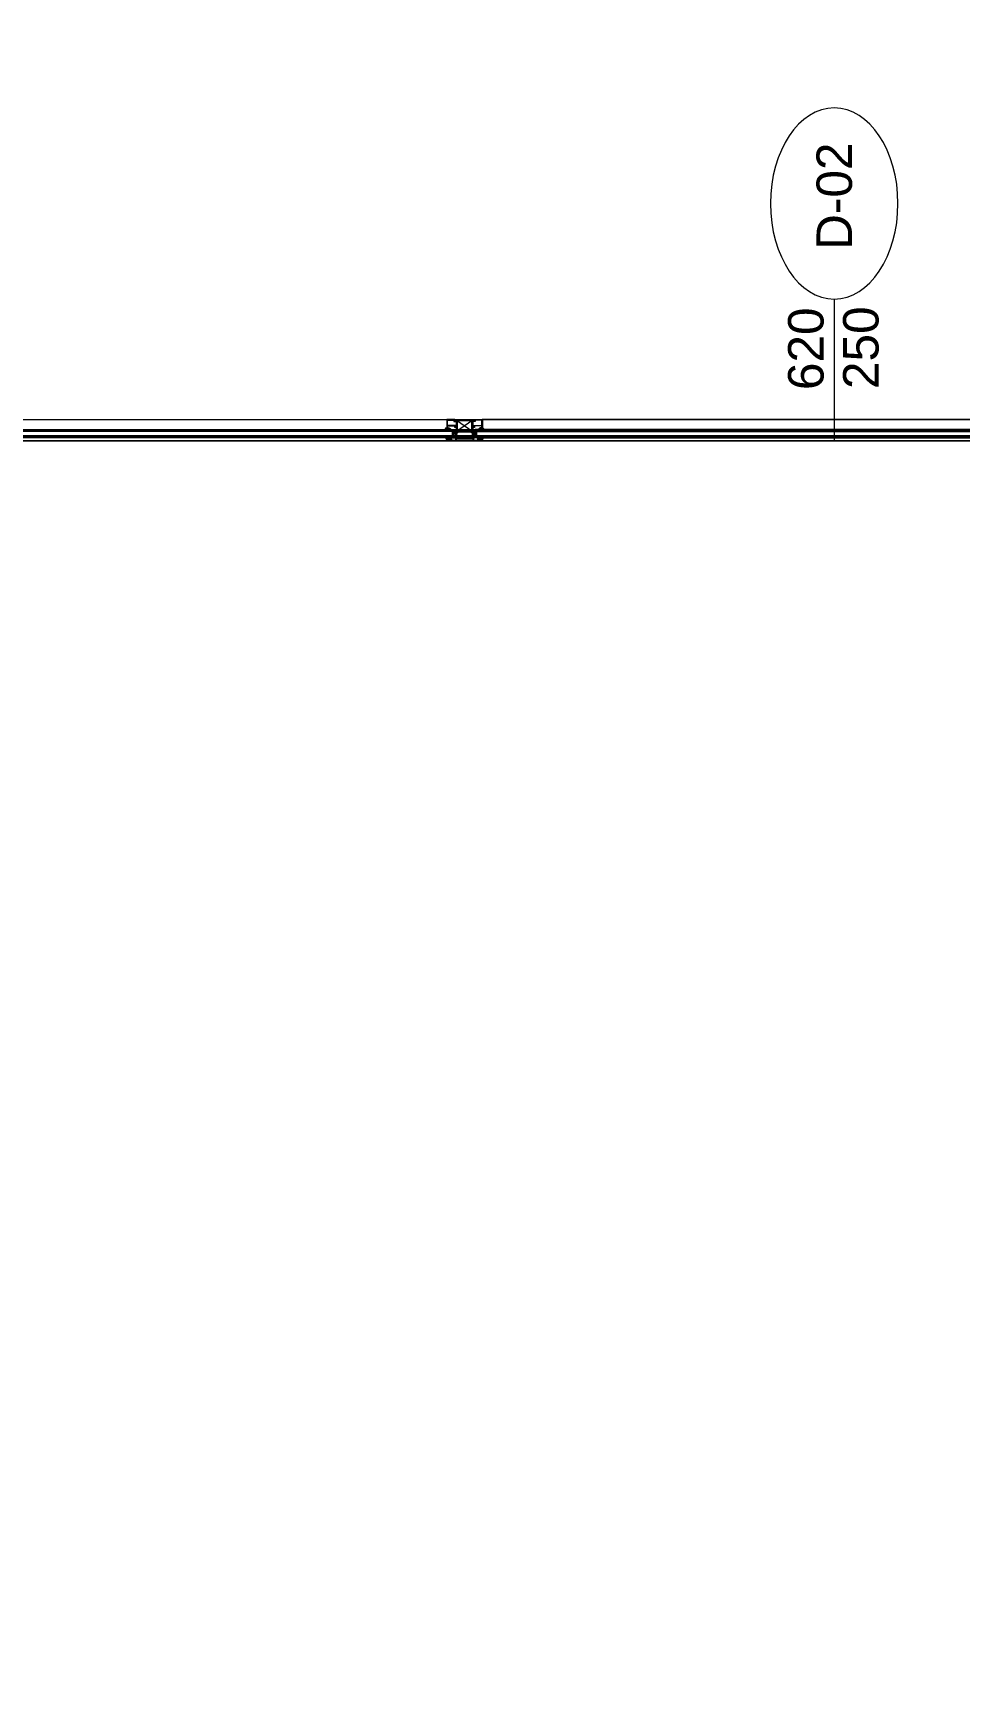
# Model space of a CAD drawing. Extents: x -1299 to 23780, y -3010 to 8106.
# Drawn here: x 19888.2 to 20149.3, y 2013.6 to 2480 of the extents above; entities that cross this region are included whole.
import ezdxf
from ezdxf.enums import TextEntityAlignment as Align
from ezdxf.xclip import XClip

# ---------------------------------------------------------------- set-up
doc = ezdxf.new("R2010")
doc.units = 0
doc.header["$LTSCALE"] = 25
doc.header["$MEASUREMENT"] = 0
doc.header["$XCLIPFRAME"] = 0
doc.layers.get('0').update_dxf_attribs({"color": 9, "lineweight": 9})
for name, color, linetype, lineweight in [('06C', 9, 'Continuous', 9), ('06D', 9, 'Continuous', 9), ('09', 9, 'Continuous', 9), ('10', 9, 'Continuous', 9), ('15', 9, 'Continuous', 9), ('22', 8, 'Continuous', 9), ('35', 9, 'Continuous', 9), ('40', 9, 'Continuous', 9), ('40B', 9, 'Continuous', 9)]:
    doc.layers.add(name, color=color, linetype=linetype, lineweight=lineweight)
doc.styles.add('Arial', font='arial.ttf', dxfattribs={"height": 2.5})
doc.styles.add('DEBI-BLOCK', font='arial.ttf', dxfattribs={"width": 0.8})
pattern_1 = [(45, (-20497.62092, -2376.32653), (-0.06629126074, 0.06629126074), [])]
pattern_2 = [(45, (-20883.0235, -2385.420697), (-0.01767766953, 0.05303300859), [0, -0.05])]

# ---------------------------------------------------------------- blocks, each defined once
blk = doc.blocks.new('p-m-mekanik')
at = {"layer": '40'}
blk.add_lwpolyline([(1289.75, 170.69, 0.000003), (1289.75, 257.22)], format="xyb", dxfattribs=at)
at = {"style": 'DEBI-BLOCK', "width": 0.75, "flags": 8}
for tag, p in [('-', (399.97, 1627.23)), ('-', (251.72, 1361.56)), ('-', (3296.35, 465.16)), ('DEBI', (3296.35, 452.46))]:
    blk.add_attdef(tag, text='', height=13, rotation=90, dxfattribs=at).set_placement(p, align=Align.BOTTOM_RIGHT)
at = {"style": 'DEBI-BLOCK', "width": 0.75, "flags": 9}
for p in [(402.57, 1610.63), (3298.95, 448.56)]:
    blk.add_attdef('ID', text='', height=3.9, rotation=90, dxfattribs=at).set_placement(p, align=Align.MIDDLE)
at = {"style": 'DEBI-BLOCK', "width": 0.75, "flags": 8}
blk.add_attdef('KESITY', text='', height=13, rotation=90, dxfattribs=at).set_placement((3279.01, 503.33), align=Align.TOP_LEFT)
at = {"style": 'DEBI-BLOCK', "width": 0.8, "flags": 8}
blk.add_attdef('X', text='', height=13, rotation=90, dxfattribs=at).set_placement((3279.01, 499.49), align=Align.TOP_CENTER)
at = {"style": 'DEBI-BLOCK', "width": 0.75, "flags": 8}
blk.add_attdef('KESITX', text='', height=13, rotation=90, dxfattribs=at).set_placement((3279.01, 495.54), align=Align.TOP_RIGHT)
blk = doc.blocks.new('0_doorno')
blk.add_lwpolyline([(4.5, 0), (12.5, 0)])
blk.add_ellipse((-0.891, 0), major_axis=(-5.391, 0), ratio=0.666667)
at = {"style": 'Arial'}
blk.add_attdef('YUKSEKLIK', text='', height=2, dxfattribs=at).set_placement((5, 12.3), align=Align.TOP_LEFT)
blk.add_attdef('KAPINO', text='', height=2, dxfattribs=at).set_placement((0, 0), align=Align.MIDDLE)
blk.add_attdef('GENISLIK', text='', height=2, dxfattribs=at).set_placement((5, -3.789), align=Align.BOTTOM_LEFT)
blk = doc.blocks.new('KAPI KODLARI ÇATI KATI')
at = {"layer": '22'}
ref = blk.add_blockref('0_doorno', (20113.92, 2427.5), dxfattribs=dict(at, xscale=-5, yscale=5, zscale=5, rotation=90))
ref.add_attrib('KAPINO', 'D-02', dxfattribs={"layer": '0', "height": 10, "rotation": 90, "style": 'Arial'}).set_placement((20113.92, 2434.01), align=Align.MIDDLE)
ref.add_attrib('GENISLIK', '620', dxfattribs={"layer": '0', "height": 10, "rotation": 90, "style": 'Arial'}).set_placement((20113.92, 2379.33), align=Align.BOTTOM_LEFT)
ref.add_attrib('YUKSEKLIK', '250', dxfattribs={"layer": '0', "height": 10, "rotation": 90, "style": 'Arial'}).set_placement((20116.42, 2379.63), align=Align.TOP_LEFT)
blk = doc.blocks.new('*U159')
at = {"layer": '09'}
h = blk.add_hatch(dxfattribs=at)
h.set_pattern_fill('_USER', color=256, scale=0.2, style=0, pattern_type=0)
h.set_pattern_definition([(0, (192.41667, -0.4), (0, -0.2), [])])
h.paths.add_polyline_path([(0, -0.6), (192.42, -0.6), (192.42, 0), (0, 0)])
h = blk.add_hatch(dxfattribs=at)
h.set_pattern_fill('_USER', color=256, scale=0.2, style=0, pattern_type=0)
h.set_pattern_definition([(0, (192.41667, -2.1), (0, -0.2), [])])
h.paths.add_polyline_path([(0, -2.4), (192.42, -2.4), (192.42, -1.8), (0, -1.8)])
at = {"layer": '15'}
for points in [[(0, -0.6), (192.42, -0.6), (192.42, 0), (0, 0)], [(0, -2.4), (192.42, -2.4), (192.42, -1.8), (0, -1.8)]]:
    blk.add_lwpolyline(points, close=True, dxfattribs=at)
blk = doc.blocks.new('*U262')
at = {"layer": '09'}
h = blk.add_hatch(dxfattribs=at)
h.set_pattern_fill('_USER', color=256, scale=0.2, style=0, pattern_type=0)
h.set_pattern_definition([(0, (199.80667, -0.4), (0, -0.2), [])])
h.paths.add_polyline_path([(0, -0.6), (199.81, -0.6), (199.81, 0), (0, 0)])
h = blk.add_hatch(dxfattribs=at)
h.set_pattern_fill('_USER', color=256, scale=0.2, style=0, pattern_type=0)
h.set_pattern_definition([(0, (199.80667, -2.1), (0, -0.2), [])])
h.paths.add_polyline_path([(0, -2.4), (199.81, -2.4), (199.81, -1.8), (0, -1.8)])
at = {"layer": '15'}
for points in [[(0, -0.6), (199.81, -0.6), (199.81, 0), (0, 0)], [(0, -2.4), (199.81, -2.4), (199.81, -1.8), (0, -1.8)]]:
    blk.add_lwpolyline(points, close=True, dxfattribs=at)
blk = doc.blocks.new('*X151')
for p, q in [((1, 6.3), (1.3, 6.6)), ((3.8, 3.3), (1.2, 5.9)), ((1.6, 5.1), (2.3, 5.9)), ((2.2, 4), (3.3, 5)), ((2.9, 2.9), (4.9, 4.9)), ((3.7, 1.9), (3.8, 2)), ((5.3, 3.5), (3.9, 4.9)), ((4.8, 5.8), (4.1, 6.6)), ((4.2, 5.9), (4.8, 6.6)), ((5.3, 3.5), (6.7, 4.9)), ((5.7, 5.7), (6.5, 6.5)), ((8.4, 2.2), (5.7, 4.9)), ((6.8, 5.6), (5.9, 6.5)), ((7.8, 1), (6.5, 2.3)), ((6.7, 1.4), (10.4, 5.1)), ((6.8, 3.3), (8.4, 4.9)), ((7.2, 0.1), (7.8, 0.7)), ((7.3, 5.5), (8.2, 6.4)), ((9.5, 2.9), (7.5, 4.9)), ((8.8, 5.3), (7.7, 6.4)), ((8.8, 5.3), (9.6, 6)), ((11.4, 2.8), (9.1, 5.1)), ((10.1, 3), (12, 4.9)), ((14.1, 1.8), (11, 4.9)), ((11.8, 5.9), (11.1, 6.6)), ((11.3, 6), (11.9, 6.6)), ((11.5, 2.7), (13.7, 4.9)), ((12.4, 1.8), (13.8, 3.2)), ((13.6, 0.6), (12.6, 1.6)), ((12.8, 5.8), (13.6, 6.5)), ((14.2, 3.5), (12.8, 4.9)), ((12.8, 0.5), (14, 1.6)), ((13.8, 5.7), (12.9, 6.6)), ((14.1, 3.5), (16.5, 5.9)), ((14.4, 5.6), (15.3, 6.5)), ((15.8, 3.6), (14.5, 4.9)), ((16.7, 4.5), (14.7, 6.5)), ((16.1, 3.7), (16.6, 4.2))]:
    blk.add_line(p, q)
blk = doc.blocks.new('*X150')
for p, q in [((0.6, 14.7), (1.1, 15.2)), ((4.5, 11.4), (0.8, 15.2)), ((1.3, 0.4), (0.9, 0.9)), ((1, 13.3), (2.1, 14.5)), ((3.3, 10.8), (1, 13.1)), ((1, 1), (3.1, 3.1)), ((1.1, 8.1), (1.6, 8.6)), ((1.3, 11.9), (3.2, 13.8)), ((2, 1.5), (1.5, 2.1)), ((1.6, 10.4), (4.2, 13)), ((4.5, 7.9), (1.6, 10.8)), ((1.9, 8.9), (3.3, 10.4)), ((1.9, 7.2), (3.6, 8.9)), ((4.5, 6.1), (1.9, 8.7)), ((2.7, 2.6), (2, 3.3)), ((4, 4.8), (2.5, 6.4)), ((2.5, 4.3), (4.6, 6.3)), ((2.6, 6.1), (4.4, 8)), ((3.4, 3.6), (2.6, 4.5)), ((4.3, 11.4), (5.2, 12.2))]:
    blk.add_line(p, q)
blk = doc.blocks.new('p-dog-teras')
at = {"layer": '06D'}
h = blk.add_hatch(dxfattribs=at)
h.set_pattern_fill('DOTS', color=256, scale=0.8, angle=45, style=0)
h.set_pattern_definition(pattern_2)
h.paths.add_polyline_path([(204.44, -3.57), (204.44, -4.15), (204.54, -4.32), (204.04, -4.32), (204.14, -4.15), (204.14, -3.57), (204.14, -2.99), (204.04, -2.83), (204.54, -2.83), (204.44, -2.99)])
h = blk.add_hatch(dxfattribs=at)
h.set_pattern_fill('DOTS', color=256, scale=0.8, angle=45, style=0)
h.set_pattern_definition(pattern_2)
h.paths.add_polyline_path([(209.2, -4.16), (209.3, -4.33), (208.8, -4.33), (208.9, -4.16), (208.9, -3.58), (208.9, -3), (208.8, -2.83), (209.3, -2.83), (209.2, -3), (209.2, -3.58)])
h = blk.add_hatch(dxfattribs=at)
h.set_pattern_fill('DOTS', color=256, scale=0.8, angle=45, style=0)
h.set_pattern_definition(pattern_2)
h.paths.add_polyline_path([(208.9, -3.57), (208.9, -4.15), (208.8, -4.32), (209.3, -4.32), (209.2, -4.15), (209.2, -3.57), (209.2, -2.99), (209.29, -2.83), (208.8, -2.83), (208.9, -2.99)])
at = {"layer": '09'}
h = blk.add_hatch(dxfattribs=at)
h.set_pattern_fill('ANSI31', color=256, scale=0.75, style=0)
h.set_pattern_definition(pattern_1)
h.paths.add_polyline_path([(201.68, -5.33), (201.68, -4.94), (201.69, -4.94), (201.7, -4.93), (201.7, -4.78), (201.92, -4.78, -0.414214), (201.98, -4.84), (201.98, -4.9), (201.83, -4.9), (201.83, -5.15), (202.83, -5.15), (202.83, -4.9), (202.68, -4.9), (202.68, -4.84, -0.414214), (202.74, -4.78), (202.98, -4.78), (202.98, -5.13), (204.18, -5.13), (204.18, -4.53), (203.88, -4.53), (203.88, -4.18), (203.91, -4.13), (203.79, -4.01, -0.198912), (203.79, -4), (203.79, -3.95, -0.414214), (203.81, -3.93), (203.94, -3.93, -0.198912), (203.95, -3.93), (204.03, -4.01), (204.07, -4.01, -0.198912), (204.08, -4.01), (204.13, -4.06), (204.13, -4.08), (204.03, -4.18), (204.03, -4.28), (204.02, -4.28, 1), (204.02, -4.33), (204.61, -4.33), (204.47, -4.08), (204.47, -4.06), (204.49, -4.02, -0.267949), (204.51, -4.01), (204.56, -4.01), (204.57, -4.01), (204.89, -4.33), (206.65, -4.33), (208.49, -4.33), (208.8, -4.01), (208.82, -4.01), (208.87, -4.01, -0.267949), (208.88, -4.02), (208.9, -4.05), (208.9, -4.08), (208.76, -4.33), (209.35, -4.33, 1), (209.35, -4.28), (209.35, -4.28), (209.35, -4.18), (209.25, -4.08), (209.25, -4.06), (209.29, -4.01, -0.198912), (209.31, -4.01), (209.35, -4.01), (209.42, -3.93, -0.198912), (209.44, -3.93), (209.57, -3.93, -0.414214), (209.59, -3.95), (209.59, -4, -0.198912), (209.58, -4.01), (209.47, -4.13), (209.5, -4.18), (209.5, -4.53), (209.18, -4.53), (209.18, -5.13), (209.47, -5.13), (209.47, -5.33), (207.05, -5.33), (206.65, -5.33)], flags=17)
h.paths.add_polyline_path([(201.68, -5.33), (201.68, -4.78), (201.92, -4.78, -0.414214), (201.98, -4.84), (201.98, -4.9), (201.83, -4.9), (201.83, -5.15), (202.83, -5.15), (202.83, -4.9), (202.68, -4.9), (202.68, -4.84, -0.414214), (202.74, -4.78), (202.98, -4.78), (202.98, -5.13), (204.18, -5.13), (204.18, -4.53), (203.88, -4.53), (203.88, -4.18), (203.91, -4.13), (203.79, -4.01, -0.198912), (203.79, -4), (203.79, -3.95, -0.414214), (203.81, -3.93), (203.94, -3.93, -0.198912), (203.95, -3.93), (204.03, -4.01), (204.07, -4.01, -0.198912), (204.08, -4.01), (204.13, -4.06), (204.13, -4.08), (204.03, -4.18), (204.03, -4.28), (204.02, -4.28, 1), (204.02, -4.33), (204.61, -4.33), (204.47, -4.08), (204.47, -4.06), (204.49, -4.02, -0.267949), (204.51, -4.01), (204.56, -4.01), (204.57, -4.01), (204.89, -4.33), (206.65, -4.33), (208.49, -4.33), (208.8, -4.01), (208.82, -4.01), (208.87, -4.01, -0.267949), (208.88, -4.02), (208.91, -4.06), (208.91, -4.08), (208.76, -4.33), (209.35, -4.33, 1), (209.35, -4.28), (209.35, -4.28), (209.35, -4.18), (209.25, -4.08), (209.25, -4.06), (209.29, -4.01, -0.198912), (209.31, -4.01), (209.35, -4.01), (209.42, -3.93, -0.198912), (209.44, -3.93), (209.57, -3.93, -0.414214), (209.59, -3.95), (209.59, -4, -0.198912), (209.58, -4.01), (209.47, -4.13), (209.5, -4.18), (209.5, -4.53), (209.18, -4.53), (209.18, -5.13), (209.47, -5.13), (209.47, -5.33), (207.05, -5.33), (206.65, -5.33)], flags=17)
h = blk.add_hatch(dxfattribs=at)
h.set_pattern_fill('ANSI31', color=256, scale=0.75, style=0)
h.set_pattern_definition(pattern_1)
h.paths.add_polyline_path([(211.66, -5.33), (211.66, -4.94), (211.64, -4.94), (211.63, -4.93), (211.63, -4.78), (211.42, -4.78, 0.414214), (211.36, -4.84), (211.36, -4.9), (211.51, -4.9), (211.51, -5.15), (210.51, -5.15), (210.51, -4.9), (210.66, -4.9), (210.66, -4.84, 0.414214), (210.6, -4.78), (210.36, -4.78), (210.36, -5.13), (209.16, -5.13), (209.16, -4.53), (209.46, -4.53), (209.46, -4.18), (209.43, -4.13), (209.54, -4.01, 0.198912), (209.55, -4), (209.55, -3.95, 0.414214), (209.53, -3.93), (209.39, -3.93, 0.198912), (209.38, -3.93), (209.31, -4.01), (209.26, -4.01, 0.198912), (209.25, -4.01), (209.21, -4.06), (209.21, -4.08), (209.31, -4.18), (209.31, -4.28), (209.31, -4.28, -1), (209.31, -4.33), (208.72, -4.33), (208.87, -4.08), (208.87, -4.06), (208.84, -4.02, 0.267949), (208.83, -4.01), (208.77, -4.01), (208.76, -4.01), (208.45, -4.33), (206.68, -4.33), (204.85, -4.33), (204.53, -4.01), (204.52, -4.01), (204.47, -4.01, 0.267949), (204.45, -4.02), (204.43, -4.05), (204.43, -4.08), (204.57, -4.33), (203.98, -4.33, -1), (203.98, -4.28), (203.99, -4.28), (203.99, -4.18), (204.09, -4.08), (204.09, -4.06), (204.04, -4.01, 0.198912), (204.03, -4.01), (203.99, -4.01), (203.91, -3.93, 0.198912), (203.9, -3.93), (203.77, -3.93, 0.414214), (203.75, -3.95), (203.75, -4, 0.198912), (203.75, -4.01), (203.87, -4.13), (203.84, -4.18), (203.84, -4.53), (204.15, -4.53), (204.15, -5.13), (203.87, -5.13), (203.87, -5.33), (206.29, -5.33), (206.68, -5.33)], flags=17)
h.paths.add_polyline_path([(211.66, -5.33), (211.66, -4.78), (211.42, -4.78, 0.414214), (211.36, -4.84), (211.36, -4.9), (211.51, -4.9), (211.51, -5.15), (210.51, -5.15), (210.51, -4.9), (210.66, -4.9), (210.66, -4.84, 0.414214), (210.6, -4.78), (210.36, -4.78), (210.36, -5.13), (209.16, -5.13), (209.16, -4.53), (209.46, -4.53), (209.46, -4.18), (209.43, -4.13), (209.54, -4.01, 0.198912), (209.55, -4), (209.55, -3.95, 0.414214), (209.53, -3.93), (209.39, -3.93, 0.198912), (209.38, -3.93), (209.31, -4.01), (209.26, -4.01, 0.198912), (209.25, -4.01), (209.21, -4.06), (209.21, -4.08), (209.31, -4.18), (209.31, -4.28), (209.31, -4.28, -1), (209.31, -4.33), (208.72, -4.33), (208.87, -4.08), (208.87, -4.06), (208.84, -4.02, 0.267949), (208.83, -4.01), (208.77, -4.01), (208.76, -4.01), (208.45, -4.33), (206.68, -4.33), (204.85, -4.33), (204.53, -4.01), (204.52, -4.01), (204.47, -4.01, 0.267949), (204.45, -4.02), (204.43, -4.06), (204.43, -4.08), (204.57, -4.33), (203.98, -4.33, -1), (203.98, -4.28), (203.99, -4.28), (203.99, -4.18), (204.09, -4.08), (204.09, -4.06), (204.04, -4.01, 0.198912), (204.03, -4.01), (203.99, -4.01), (203.91, -3.93, 0.198912), (203.9, -3.93), (203.77, -3.93, 0.414214), (203.75, -3.95), (203.75, -4, 0.198912), (203.75, -4.01), (203.87, -4.13), (203.84, -4.18), (203.84, -4.53), (204.15, -4.53), (204.15, -5.13), (203.87, -5.13), (203.87, -5.33), (206.29, -5.33), (206.68, -5.33)], flags=17)
h = blk.add_hatch(dxfattribs=at)
h.set_pattern_fill('ANSI31', color=256, scale=0.75, style=0)
h.set_pattern_definition(pattern_1)
h.paths.add_polyline_path([(211.66, -5.33), (211.66, -4.94), (211.64, -4.94), (211.63, -4.93), (211.63, -4.78), (211.42, -4.78, 0.414214), (211.36, -4.84), (211.36, -4.9), (211.51, -4.9), (211.51, -5.15), (210.51, -5.15), (210.51, -4.9), (210.66, -4.9), (210.66, -4.84, 0.414214), (210.6, -4.78), (210.36, -4.78), (210.36, -5.13), (209.16, -5.13), (209.16, -4.53), (209.46, -4.53), (209.46, -4.18), (209.43, -4.13), (209.54, -4.01, 0.198912), (209.55, -4), (209.55, -3.95, 0.414214), (209.53, -3.93), (209.39, -3.93, 0.198912), (209.38, -3.93), (209.31, -4.01), (209.26, -4.01, 0.198912), (209.25, -4.01), (209.21, -4.06), (209.21, -4.08), (209.31, -4.18), (209.31, -4.28), (209.31, -4.28, -1), (209.31, -4.33), (208.72, -4.33), (208.87, -4.08), (208.87, -4.06), (208.84, -4.02, 0.267949), (208.83, -4.01), (208.77, -4.01), (208.76, -4.01), (208.45, -4.33), (206.68, -4.33), (204.85, -4.33), (204.53, -4.01), (204.52, -4.01), (204.47, -4.01, 0.267949), (204.45, -4.02), (204.43, -4.05), (204.43, -4.08), (204.57, -4.33), (203.98, -4.33, -1), (203.98, -4.28), (203.99, -4.28), (203.99, -4.18), (204.09, -4.08), (204.09, -4.06), (204.04, -4.01, 0.198912), (204.03, -4.01), (203.99, -4.01), (203.91, -3.93, 0.198912), (203.9, -3.93), (203.77, -3.93, 0.414214), (203.75, -3.95), (203.75, -4, 0.198912), (203.75, -4.01), (203.87, -4.13), (203.84, -4.18), (203.84, -4.53), (204.15, -4.53), (204.15, -5.13), (203.87, -5.13), (203.87, -5.33), (206.29, -5.33), (206.68, -5.33)], flags=17)
h.paths.add_polyline_path([(211.66, -5.33), (211.66, -4.78), (211.42, -4.78, 0.414214), (211.36, -4.84), (211.36, -4.9), (211.51, -4.9), (211.51, -5.15), (210.51, -5.15), (210.51, -4.9), (210.66, -4.9), (210.66, -4.84, 0.414214), (210.6, -4.78), (210.36, -4.78), (210.36, -5.13), (209.16, -5.13), (209.16, -4.53), (209.46, -4.53), (209.46, -4.18), (209.43, -4.13), (209.54, -4.01, 0.198912), (209.55, -4), (209.55, -3.95, 0.414214), (209.53, -3.93), (209.39, -3.93, 0.198912), (209.38, -3.93), (209.31, -4.01), (209.26, -4.01, 0.198912), (209.25, -4.01), (209.21, -4.06), (209.21, -4.08), (209.31, -4.18), (209.31, -4.28), (209.31, -4.28, -1), (209.31, -4.33), (208.72, -4.33), (208.87, -4.08), (208.87, -4.06), (208.84, -4.02, 0.267949), (208.83, -4.01), (208.77, -4.01), (208.76, -4.01), (208.45, -4.33), (206.68, -4.33), (204.85, -4.33), (204.53, -4.01), (204.52, -4.01), (204.47, -4.01, 0.267949), (204.45, -4.02), (204.43, -4.06), (204.43, -4.08), (204.57, -4.33), (203.98, -4.33, -1), (203.98, -4.28), (203.99, -4.28), (203.99, -4.18), (204.09, -4.08), (204.09, -4.06), (204.04, -4.01, 0.198912), (204.03, -4.01), (203.99, -4.01), (203.91, -3.93, 0.198912), (203.9, -3.93), (203.77, -3.93, 0.414214), (203.75, -3.95), (203.75, -4, 0.198912), (203.75, -4.01), (203.87, -4.13), (203.84, -4.18), (203.84, -4.53), (204.15, -4.53), (204.15, -5.13), (203.87, -5.13), (203.87, -5.33), (206.29, -5.33), (206.68, -5.33)], flags=17)
at = {"layer": '06C'}
for points in [[(19.8, 0.67), (201.62, 0.67)], [(409.18, 0.67), (211.65, 0.67)], [(201.62, -5.33), (19.81, -5.33)], [(211.65, -5.33), (409.17, -5.33)]]:
    blk.add_lwpolyline(points, dxfattribs=at)
at = {"layer": '06D'}
for p, q in [((201.65, -4.92), (201.39, -4.49)), ((201.64, -4.64), (201.47, -4.49)), ((202.2, -4.64), (201.64, -4.64)), ((201.7, -4.53), (201.73, -4.54)), ((201.73, -4.54), (201.77, -4.55)), ((201.77, -4.55), (202.17, -4.59)), ((202.17, -4.59), (202.2, -4.61)), ((202.2, -4.61), (202.21, -4.63)), ((202.21, -4.63), (202.2, -4.64)), ((202.28, -4.54), (202.25, -4.52)), ((202.3, -4.55), (202.28, -4.54)), ((202.31, -4.58), (202.3, -4.55)), ((202.32, -4.6), (202.31, -4.58)), ((202.34, -4.62), (202.32, -4.6)), ((202.35, -4.63), (202.34, -4.62)), ((202.37, -4.64), (202.35, -4.63)), ((202.83, -4.64), (202.37, -4.64)), ((202.42, -4.53), (202.46, -4.54)), ((202.46, -4.54), (202.84, -4.58)), ((202.85, -4.64), (202.83, -4.64)), ((202.84, -4.58), (202.86, -4.6)), ((202.86, -4.62), (202.85, -4.64)), ((202.86, -4.6), (202.86, -4.62)), ((204.04, -2.82), (204.14, -2.99)), ((204.04, -2.82), (204.54, -2.82)), ((204.04, -4.32), (204.14, -4.15)), ((204.04, -4.32), (204.54, -4.32)), ((204.14, -2.99), (204.14, -3.57)), ((204.14, -4.15), (204.14, -3.57)), ((204.54, -2.82), (204.44, -2.99)), ((204.44, -3.57), (204.44, -2.99)), ((204.44, -3.57), (204.44, -4.15)), ((204.54, -4.32), (204.44, -4.15)), ((208.8, -2.82), (208.9, -2.99)), ((209.3, -2.82), (208.8, -2.82)), ((208.8, -2.83), (209.3, -2.83)), ((208.8, -2.83), (208.9, -3)), ((208.8, -4.32), (208.9, -4.15)), ((208.8, -4.33), (208.9, -4.16)), ((209.3, -4.32), (208.8, -4.32)), ((208.8, -4.33), (209.3, -4.33)), ((208.9, -3.57), (208.9, -2.99)), ((208.9, -3), (208.9, -3.58)), ((208.9, -3.57), (208.9, -4.15)), ((208.9, -4.16), (208.9, -3.58)), ((209.3, -2.82), (209.2, -2.99)), ((209.3, -2.83), (209.2, -3)), ((209.2, -2.99), (209.2, -3.57)), ((209.2, -3.58), (209.2, -3)), ((209.2, -4.15), (209.2, -3.57)), ((209.2, -3.58), (209.2, -4.16)), ((209.3, -4.32), (209.2, -4.15)), ((209.3, -4.33), (209.2, -4.16)), ((210.5, -4.58), (210.48, -4.6)), ((210.48, -4.6), (210.48, -4.62)), ((210.48, -4.62), (210.49, -4.64)), ((210.49, -4.64), (210.51, -4.64)), ((210.88, -4.54), (210.5, -4.58)), ((210.51, -4.64), (210.97, -4.64)), ((210.92, -4.53), (210.88, -4.54)), ((210.97, -4.64), (210.99, -4.63)), ((210.99, -4.63), (211, -4.62)), ((211, -4.62), (211.02, -4.6)), ((211.02, -4.6), (211.03, -4.58)), ((211.03, -4.58), (211.04, -4.55)), ((211.04, -4.55), (211.06, -4.54)), ((211.06, -4.54), (211.09, -4.52)), ((211.14, -4.61), (211.13, -4.63)), ((211.13, -4.63), (211.14, -4.64)), ((211.17, -4.59), (211.14, -4.61)), ((211.14, -4.64), (211.7, -4.64)), ((211.57, -4.55), (211.17, -4.59)), ((211.61, -4.54), (211.57, -4.55)), ((211.64, -4.53), (211.61, -4.54)), ((211.68, -4.92), (211.95, -4.49)), ((211.7, -4.64), (211.87, -4.49)), ((201.67, -4.94), (201.65, -4.92)), ((201.69, -4.94), (201.67, -4.94)), ((201.7, -4.93), (201.69, -4.94)), ((202, -4.78), (201.7, -4.78)), ((201.7, -4.78), (201.7, -4.93)), ((202, -4.9), (201.95, -4.9)), ((201.95, -4.9), (202.02, -5.13)), ((202, -4.9), (202, -4.78)), ((202.02, -5.13), (202.04, -5.14)), ((202.04, -5.14), (202.06, -5.13)), ((202.06, -5.13), (202.08, -5.12)), ((202.6, -5.14), (202.58, -5.12)), ((202.61, -5.14), (202.6, -5.14)), ((202.63, -5.13), (202.61, -5.14)), ((202.73, -4.9), (202.63, -5.13)), ((202.68, -4.9), (202.68, -4.78)), ((202.68, -4.78), (202.83, -4.78)), ((202.68, -4.9), (202.73, -4.9)), ((210.66, -4.78), (210.51, -4.78)), ((210.66, -4.9), (210.61, -4.9)), ((210.61, -4.9), (210.71, -5.13)), ((210.66, -4.9), (210.66, -4.78)), ((210.71, -5.13), (210.73, -5.14)), ((210.73, -5.14), (210.74, -5.14)), ((210.74, -5.14), (210.76, -5.12)), ((211.28, -5.13), (211.26, -5.12)), ((211.3, -5.14), (211.28, -5.13)), ((211.32, -5.13), (211.3, -5.14)), ((211.38, -4.9), (211.32, -5.13)), ((211.33, -4.9), (211.33, -4.78)), ((211.33, -4.78), (211.63, -4.78)), ((211.33, -4.9), (211.38, -4.9)), ((211.63, -4.78), (211.63, -4.93)), ((211.63, -4.93), (211.64, -4.94)), ((211.64, -4.94), (211.66, -4.94)), ((211.66, -4.94), (211.68, -4.92))]:
    blk.add_line(p, q, dxfattribs=at)
for points in [[(202.01, -1.66), (202.11, -1.64), (202.27, -1.68), (202.43, -1.76), (202.76, -1.98), (202.8, -2.02), (202.78, -2.04), (202.76, -2.04), (202.35, -1.85), (202.25, -1.84), (202.13, -1.87), (202.08, -1.92), (202.03, -1.95), (201.99, -2), (201.95, -2.03), (201.9, -2.05), (201.88, -2.03), (201.9, -2), (201.93, -1.97), (201.94, -1.94), (201.93, -1.92), (201.82, -1.94), (201.68, -1.96), (201.54, -2), (201.38, -2.03), (201.33, -2.05), (201.3, -2.05), (201.28, -2.03), (201.28, -2), (201.3, -1.96), (201.6, -1.56), (201.66, -1.56), (201.66, -1.78), (201.88, -1.78), (201.98, -1.69), (201.99, -1.68)], [(211.33, -1.66), (211.23, -1.64), (211.07, -1.68), (210.91, -1.76), (210.58, -1.98), (210.54, -2.02), (210.56, -2.04), (210.58, -2.04), (210.99, -1.85), (211.09, -1.84), (211.21, -1.87), (211.26, -1.92), (211.31, -1.95), (211.35, -2), (211.39, -2.03), (211.44, -2.05), (211.46, -2.03), (211.44, -2), (211.41, -1.97), (211.4, -1.94), (211.41, -1.92), (211.52, -1.94), (211.66, -1.96), (211.8, -2), (211.96, -2.03), (212.01, -2.05), (212.04, -2.05), (212.06, -2.03), (212.06, -2), (212.04, -1.96), (211.74, -1.56), (211.68, -1.56), (211.68, -1.78), (211.46, -1.78), (211.36, -1.69), (211.35, -1.68)]]:
    blk.add_lwpolyline(points, close=True, dxfattribs=at)
for centre, radius, start, end in [((202.83, -4.63), 0.15, 270, 90), ((210.51, -4.63), 0.15, 90, 270), ((202.33, -5.08), 0.253, 351.4886, 188.5114), ((211.01, -5.08), 0.253, 351.4886, 188.5114)]:
    blk.add_arc(centre, radius, start, end, dxfattribs=at)
at = {"layer": '09'}
for points in [[(208.97, -1.72), (208.77, -1.78)], [(208.77, -2.26), (208.97, -2.32)]]:
    blk.add_lwpolyline(points, dxfattribs=at)
at = {"layer": '10', "linetype": 'ByBlock'}
for p, q in [((204.57, 0.47), (204.57, -2.32)), ((208.77, 0.47), (208.77, -2.32))]:
    blk.add_line(p, q, dxfattribs=at)
at = {"layer": '10'}
for p, q in [((208.67, 0.35), (204.67, 0.35)), ((204.67, 0.35), (208.67, -2.53)), ((208.67, 0.35), (204.67, -2.53)), ((204.67, -2.53), (204.67, 0.35)), ((208.67, -2.53), (208.67, 0.35)), ((208.67, -2.53), (208.67, 0.35)), ((203.74, -4.47), (203.24, -2.07)), ((203.74, -2.07), (203.24, -4.47)), ((203.24, -4.47), (203.24, -2.07)), ((203.24, -2.07), (203.74, -2.07)), ((203.24, -4.47), (203.74, -4.47)), ((203.74, -4.47), (203.74, -2.07)), ((204.17, -2.02), (204.86, -2.02)), ((204.37, -1.57), (204.37, -2.47)), ((204.37, -1.77), (204.57, -1.77)), ((204.37, -2.27), (204.57, -2.27)), ((204.67, -2.53), (208.67, -2.53)), ((209.17, -2.02), (208.48, -2.02)), ((208.97, -1.77), (208.77, -1.77)), ((208.97, -2.27), (208.77, -2.27)), ((208.97, -1.57), (208.97, -2.47)), ((209.6, -4.47), (210.1, -2.07)), ((209.6, -2.07), (210.1, -4.47)), ((209.6, -4.47), (209.6, -2.07)), ((210.1, -2.07), (209.6, -2.07)), ((210.1, -4.47), (209.6, -4.47)), ((210.1, -4.47), (210.1, -2.07))]:
    blk.add_line(p, q, dxfattribs=at)
for points in [[(204.37, -1.01, 0.414214), (204.32, -0.96), (201.82, -0.96), (201.82, 0.53), (203.67, 0.53), (203.67, 0.11), (204.29, 0.11, 0.414214), (204.34, 0.16), (204.34, 0.21), (204.14, 0.35), (204.09, 0.26), (203.82, 0.26), (203.82, 0.52), (203.87, 0.52), (203.87, 0.67), (201.67, 0.67), (201.67, -1.78), (201.82, -1.78), (201.82, -1.12), (204.09, -1.12), (204.09, -1.22), (204.37, -1.04)], [(208.97, -1.01, -0.414214), (209.02, -0.96), (211.52, -0.96), (211.52, 0.53), (209.67, 0.53), (209.67, 0.11), (209.05, 0.11, -0.414214), (209, 0.16), (209, 0.21), (209.2, 0.35), (209.25, 0.26), (209.52, 0.26), (209.52, 0.52), (209.47, 0.52), (209.47, 0.67), (211.67, 0.67), (211.67, -1.78), (211.52, -1.78), (211.52, -1.12), (209.25, -1.12), (209.25, -1.22), (208.97, -1.04)], [(211.43, -4.78), (211.67, -4.78), (211.67, -5.33), (209.67, -5.33), (207.03, -5.33), (206.63, -5.33), (201.66, -5.33), (201.66, -4.78), (201.9, -4.78, -0.414214), (201.96, -4.84), (201.96, -4.9), (201.81, -4.9), (201.81, -5.15), (202.81, -5.15), (202.81, -4.9), (202.66, -4.9), (202.66, -4.84, -0.414214), (202.72, -4.78), (202.96, -4.78), (202.96, -5.13), (204.16, -5.13), (204.16, -4.53), (203.86, -4.53), (203.86, -4.18), (203.89, -4.13), (203.77, -4.01, -0.198912), (203.77, -4), (203.77, -3.95, -0.414214), (203.79, -3.93), (203.92, -3.93, -0.198912), (203.93, -3.93), (204.01, -4.01), (204.05, -4.01, -0.198912), (204.06, -4.01), (204.11, -4.06), (204.11, -4.08), (204.01, -4.18), (204.01, -4.28), (204, -4.28, 1), (204, -4.33), (204.59, -4.33), (204.45, -4.08), (204.45, -4.06), (204.47, -4.02, -0.267949), (204.49, -4.01), (204.54, -4.01), (204.55, -4.01), (204.87, -4.33), (206.63, -4.33), (208.47, -4.33), (208.78, -4.01), (208.79, -4.01), (208.85, -4.01, -0.267949), (208.86, -4.02), (208.89, -4.06), (208.89, -4.08), (208.74, -4.33), (209.33, -4.33, 1), (209.33, -4.28), (209.33, -4.28), (209.33, -4.18), (209.23, -4.08), (209.23, -4.06), (209.27, -4.01, -0.198912), (209.28, -4.01), (209.33, -4.01), (209.4, -3.93, -0.198912), (209.41, -3.93), (209.55, -3.93, -0.414214), (209.57, -3.95), (209.57, -4, -0.198912), (209.56, -4.01), (209.45, -4.13), (209.48, -4.18), (209.48, -4.53), (209.16, -4.53), (209.16, -5.13), (209.67, -5.13), (210.37, -5.13), (210.37, -4.78), (210.61, -4.78, -0.414214), (210.67, -4.84), (210.67, -4.9), (210.52, -4.9), (210.52, -5.15), (211.52, -5.15), (211.52, -4.9), (211.37, -4.9), (211.37, -4.84)]]:
    blk.add_lwpolyline(points, format="xyb", close=True, dxfattribs=at)
blk.add_lwpolyline([(208.97, -2.32), (208.97, -2.63), (209.47, -2.63), (209.47, -2.97), (209.44, -3.03), (209.55, -3.14, -0.198912), (209.56, -3.15), (209.56, -3.21, -0.414214), (209.54, -3.23), (209.4, -3.23, -0.198912), (209.39, -3.22), (209.32, -3.15), (209.27, -3.15, -0.198912), (209.26, -3.14), (209.22, -3.1), (209.22, -3.08), (209.32, -2.98), (209.32, -2.88), (209.32, -2.88, 1), (209.32, -2.83), (208.74, -2.83), (208.89, -3.08), (208.89, -3.1), (208.86, -3.14, -0.267949), (208.85, -3.15), (208.79, -3.15), (208.78, -3.14), (208.47, -2.83), (204.87, -2.83), (204.55, -3.14), (204.54, -3.15), (204.49, -3.15, -0.267949), (204.47, -3.14), (204.45, -3.1), (204.45, -3.08), (204.59, -2.83), (204.01, -2.83, 1), (204.01, -2.88), (204.02, -2.88), (204.02, -2.98), (204.12, -3.08), (204.12, -3.1), (204.07, -3.14, -0.198912), (204.06, -3.15), (204.02, -3.15), (203.94, -3.22, -0.198912), (203.93, -3.23), (203.8, -3.23, -0.414214), (203.78, -3.21), (203.78, -3.15, -0.198912), (203.78, -3.14), (203.9, -3.03), (203.87, -2.97), (203.87, -2.63), (204.37, -2.63), (204.37, -1.53), (203.87, -1.53), (203.87, -1.2), (204.07, -1.13), (204.06, -1.13), (204.07, -1.13), (204.07, -1.33), (204.37, -1.33), (204.37, 0.47), (204.07, 0.47), (204.07, 0.27), (203.87, 0.35), (203.87, 0.67), (209.47, 0.67), (209.47, 0.35), (209.27, 0.27), (209.27, 0.47), (208.97, 0.47), (208.97, -1.33), (209.27, -1.33), (209.27, -1.13), (209.47, -1.2), (209.47, -1.53), (208.97, -1.53), (208.97, -1.72)], format="xyb", dxfattribs=at)
for points in [[(208.77, -1.78), (208.77, 0.47), (207.02, 0.47), (204.57, 0.47)], [(204.57, -2.32), (204.57, -2.63), (208.77, -2.63), (208.77, -2.26)]]:
    blk.add_lwpolyline(points, dxfattribs=at)
blk.add_lwpolyline([(207.03, -4.53), (208.96, -4.53), (208.96, -5.13), (207.03, -5.13), (206.63, -5.13), (204.36, -5.13), (204.36, -4.53), (206.63, -4.53)], close=True, dxfattribs=at)
at = {"xscale": -1, "rotation": 180}
blk.add_blockref('*U159', (18.23, -4.47), dxfattribs=at)
at = {"rotation": 180}
blk.add_blockref('*U262', (409.9, -4.47), dxfattribs=at)
at = {"layer": '06D', "yscale": 0.1, "zscale": 0.1}
for p, xscale, rotation in [((202.8, -2.11), 0.1, 90), ((210.54, -2.11), -0.1, 270)]:
    blk.add_blockref('*X150', p, dxfattribs=dict(at, xscale=xscale, rotation=rotation))
for p, xscale in [((201.3, -5.13), 0.1), ((212.04, -5.13), -0.1)]:
    blk.add_blockref('*X151', p, dxfattribs=dict(at, xscale=xscale))
blk = doc.blocks.new('ÇATI KATI PLANI')
at = {"layer": '40B'}
for points in [[(19790, 2617.5), (20097.5, 2617.5), (20105, 2617.5), (20105, 2825), (21877.5, 2825), (21877.5, 2365), (19797.5, 2365), (19790, 2365), (19790, 2617.5)], [(19790, 2365), (19790, 1840), (20467.48, 1840), (20467.5, 325), (21852.5, 325), (21852.5, 2365)]]:
    blk.add_lwpolyline(points, close=True, dxfattribs=at)
at = {"layer": '10'}
blk.add_blockref('p-dog-teras', (19803.09, 2370.33), dxfattribs=at)

msp = doc.modelspace()

# ---------------------------------------------------------------- linework, layer by layer
at = {"layer": '35'}
for points in [[(21815.5, 2803), (20189.5, 2803), (20189.5, 2712), (20164.5, 2712), (20164.5, 2608), (20015.5, 2608), (20015.5, 2627), (19909.65, 2627), (19909.65, 2608), (19799.5, 2608), (19799.5, 2580), (19799.5, 2576.5), (19785.5, 2570.2), (19782.5, 2570.2), (19782.5, 2489.8), (19785.44, 2489.8), (19799.5, 2483.5), (19799.5, 2371), (21815.5, 2371)], [(19807.5, 2365), (20417.5, 2365), (20417.5, 2348), (20422.5, 2348), (20422.5, 2350), (20492.5, 2350), (20492.5, 2348), (20497.5, 2348), (20497.5, 2365), (21117.5, 2364.94)]]:
    msp.add_lwpolyline(points, dxfattribs=at)

# ---------------------------------------------------------------- block references
msp.add_blockref('ÇATI KATI PLANI', (0, 0))
at = {"layer": '06D'}
ref = msp.add_blockref('p-m-mekanik', (18957.5, 404.03), dxfattribs=at)
XClip(ref).set_block_clipping_path([(3794.6195661565, 2087.3897938135), (2991.8628964433, 2087.3897938135), (2991.8628964433, 1884.1623297569), (-441.8797131966, 1884.1623297569), (-441.8797131966, -324.0336106115), (3794.6195661565, -324.0336106115)])
at = {"layer": '22'}
msp.add_blockref('KAPI KODLARI ÇATI KATI', (0, 0), dxfattribs=at)

doc.saveas('drawing.dxf')
